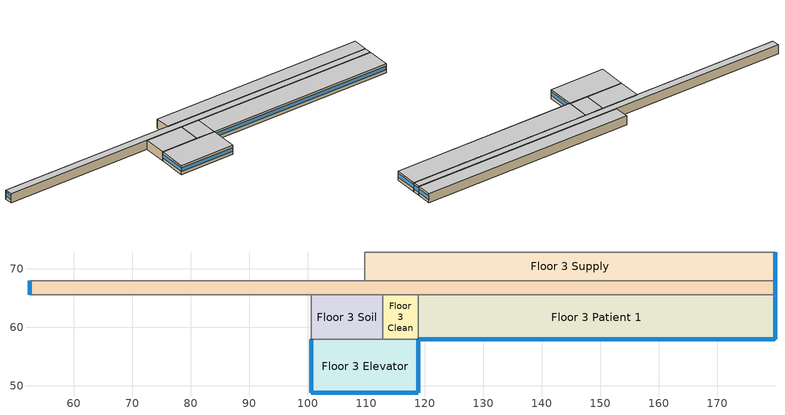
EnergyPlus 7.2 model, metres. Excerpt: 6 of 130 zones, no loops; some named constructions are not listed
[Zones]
Floor 3 Clean
 floor adiabatic (INT-FLOOR-TOPSIDE): 118.87,65.53 118.87,57.91 112.78,57.91 112.78,65.53 z6.1
 wall adiabatic (Standard_Int-Wall): 118.87,57.91 118.87,65.53 112.78,65.53 112.78,57.91 118.87,57.91 z6.1:9.14
 ceiling adiabatic (INT-FLOOR-UNDERSIDE): 112.78,65.53 112.78,57.91 118.87,57.91 118.87,65.53 z9.14
Floor 3 Elevator
 floor adiabatic (INT-FLOOR-TOPSIDE): 118.87,57.91 118.87,48.77 100.58,48.77 100.58,57.91 z6.1
 wall outside (Steel-Framed_R-13 + R-3.8 ci_Ext-wall): 100.58,57.91 100.58,48.77 118.87,48.77 118.87,57.91 z6.1:9.14
 wall adiabatic (Standard_Int-Wall): 118.87,57.91 100.58,57.91 z6.1:9.14
 window (std_window_UValue_3.237_SHGC_0.39_VT_0.495_east): 118.87,48.82 118.87,57.86 z7.2:8.43
 window (std_window_UValue_3.237_SHGC_0.39_VT_0.495): 100.63,48.77 118.82,48.77 z7.2:8.42
 window (std_window_UValue_3.237_SHGC_0.39_VT_0.495_west): 100.58,57.86 100.58,48.82 z7.2:8.43
 ceiling adiabatic (INT-FLOOR-UNDERSIDE): 100.58,57.91 100.58,48.77 118.87,48.77 118.87,57.91 z9.14
Floor 3 Patient 1
 floor adiabatic (INT-FLOOR-TOPSIDE): 179.83,65.53 179.83,57.91 118.87,57.91 118.87,65.53 z6.1
 wall outside (Steel-Framed_R-13 + R-3.8 ci_Ext-wall): 118.87,57.91 179.83,57.91 179.83,65.53 z6.1:9.14
 wall adiabatic (Standard_Int-Wall): 179.83,65.53 118.87,65.53 118.87,57.91 z6.1:9.14
 window (std_window_UValue_3.237_SHGC_0.39_VT_0.495): 118.92,57.91 179.78,57.91 z7.2:8.42
 window (std_window_UValue_3.237_SHGC_0.39_VT_0.495_east): 179.83,57.96 179.83,65.48 z7.2:8.43
 ceiling adiabatic (INT-FLOOR-UNDERSIDE): 118.87,65.53 118.87,57.91 179.83,57.91 179.83,65.53 z9.14
Floor 3 Patient Corridor 1
 floor adiabatic (INT-FLOOR-TOPSIDE): 179.83,67.97 179.83,65.53 52.43,65.53 52.43,67.97 z6.1
 wall outside (Steel-Framed_R-13 + R-3.8 ci_Ext-wall): 52.43,67.97 52.43,65.53 / 179.83,65.53 179.83,67.97 z6.1:9.14
 wall adiabatic (Standard_Int-Wall): 52.43,65.53 179.83,65.53 / 179.83,67.97 52.43,67.97 z6.1:9.14
 window (std_window_UValue_3.237_SHGC_0.39_VT_0.495_west): 52.43,67.92 52.43,65.58 z7.2:8.47
 window (std_window_UValue_3.237_SHGC_0.39_VT_0.495_east): 179.83,65.58 179.83,67.92 z7.2:8.47
 ceiling adiabatic (INT-FLOOR-UNDERSIDE): 52.43,67.97 52.43,65.53 179.83,65.53 179.83,67.97 z9.14
Floor 3 Soil
 floor adiabatic (INT-FLOOR-TOPSIDE): 112.78,65.53 112.78,57.91 100.58,57.91 100.58,65.53 z6.1
 wall adiabatic (Standard_Int-Wall): 112.78,57.91 112.78,65.53 100.58,65.53 100.58,57.91 112.78,57.91 z6.1:9.14
 ceiling adiabatic (INT-FLOOR-UNDERSIDE): 100.58,65.53 100.58,57.91 112.78,57.91 112.78,65.53 z9.14
Floor 3 Supply
 floor adiabatic (INT-FLOOR-TOPSIDE): 179.83,72.85 179.83,67.97 109.73,67.97 109.73,72.85 z6.1
 wall outside (Steel-Framed_R-13 + R-3.8 ci_Ext-wall): 179.83,67.97 179.83,72.85 z6.1:9.14
 wall adiabatic (Standard_Int-Wall): 179.83,72.85 109.73,72.85 109.73,67.97 179.83,67.97 z6.1:9.14
 window (std_window_UValue_3.237_SHGC_0.39_VT_0.495_east): 179.83,68.02 179.83,72.8 z7.2:8.44
 ceiling adiabatic (INT-FLOOR-UNDERSIDE): 109.73,72.85 109.73,67.97 179.83,67.97 179.83,72.85 z9.14
[EnergyManagementSystem:Program]
Heat_Sum_Program: SET A = Flr_1_Cafe_Heat + Flr_1_Clean_Heat + Flr_1_Conf_Heat + Flr_1_Dining_Heat; SET B = Flr_1_Elev_Heat + Flr_1_Exam_Heat + Flr_1_FStor_Heat + Flr_1_GStor_Heat; SET C = Flr_1_Image_Heat + Flr_1_Kitchen_Heat + Flr_1_Lab_1_Heat + Flr_1_Lab_2_Heat; SET D = Flr_1_Laundry_Heat + Flr_1_Lobby_Heat + Flr_1_Lounge_Heat + Flr_1_Mech_1_Heat; SET E = Flr_1_Mech_2_Heat + Flr_1_Off_1_Heat + Flr_1_Off_2_Heat + Flr_1_Off_3_Heat; SET F = Flr_1_Off3_P1_Heat + Flr_1_Off3_P2_Heat + Flr_1_Off3_P3_Heat; SET G = Flr_1_Pat_Heat + Flr_1_Pharm_Heat + Flr_1_PT_Heat + Flr_1_Receive_Heat; SET H = Flr_1_Recep_Heat + Flr_1_Soil_Heat + Flr_1_Stor_Heat + Flr_1_Waiting_Heat; SET I = Flr_2_Chapel_Heat + Flr_2_Clean_1_Heat + Flr_2_Clean_2_Heat + Flr_2_Cor_Heat; SET J = Flr_2_Elev_Heat + Flr_2_Exam_1_Heat + Flr_2_Exam_2_Heat + Flr_2_Exam_3_Heat; SET K = Flr_2_Exam_4_Heat + Flr_2_Gift_Heat + Flr_2_Image_1_Heat + Flr_2_Image_2_Heat; SET L = Flr_2_Image_3_Heat + Flr_2_Lab_1_Heat + Flr_2_Lab_2_Heat + Flr_2_Lounge1_Heat; SET M = Flr_2_Lounge2_Heat + Flr_2_Lockers_Heat + Flr_2_NS_1_Heat + Flr_2_NS_2_Heat; SET N = Flr_2_Off_1_Heat + Flr_2_Off_2_Heat + Flr_2_Off_3_Heat + Flr_2_Off_4_Heat; SET O = Flr_2_Sterile_Heat + Flr_2_OR_Heat + Flr_2_PACU_Heat + Flr_2_Pat_1_Heat; SET P = Flr_2_Pat_2_Heat + Flr_2_Proc_1_Heat + Flr_2_Proc_2_Heat; SET Q = Flr_2_Rest_1_Heat + Flr_2_Rest_2_Heat + Flr_2_Soil_1_Heat + Flr_2_Soil_2_Heat; SET R = Flr_2_Stor_1_Heat + Flr_2_Stor_2_Heat + Flr_2_Trauma_Heat + Flr_2_Triage_Heat; SET S = Flr_2_Waiting_Heat + Flr_3_Clean_Heat + Flr_3_Elev_Heat + Flr_3_Exam_Heat; SET T = Flr_3_ICU_Heat + Flr_3_NS_1_Heat + Flr_3_NS_2_Heat + Flr_3_Nursery_Heat + Flr_3_Off_Heat; SET U = Flr_2_Recep_Heat + Flr_3_OR_Heat + Flr_3_Pat_1_Heat + Flr_3_Pat_2_Heat; SET V = Flr_3_Pat_3_Heat + Flr_3_Pat_4_Heat + Flr_3_PatCor1_Heat + Flr_3_PatCor2_Heat; SET W = Flr_3_Proc_Heat + Flr_3_Soil_Heat + Flr_3_Supply_Heat + Flr_3_Triage_Heat; SET X = Flr_3_Waiting_Heat + Flr46_Clean_Heat + Flr46_Elev_Heat + Flr46_NS_Heat; SET Y = Flr46_Off_Heat + Flr46_Pat_1_Heat + Flr46_Pat_2_Heat; SET Z = Flr46_Pat_3_Heat + Flr46_Pat_4_Heat + Flr46_PatCor1_Heat; SET AA = Flr46_PatCor2_Heat + Flr46_Soil_Heat + Flr46_Supply_Heat + Flr_7_Clean_Heat; SET BB = Flr_7_Elev_Heat + Flr_7_NS_Heat + Flr_7_Off_Heat + Flr_7_Pat_1_Heat; SET CC = Flr_7_Pat_2_Heat + Flr_7_Pat_3_Heat + Flr_7_Pat_4_Heat; SET DD = Flr_7_PatCor1_Heat + Flr_7_PatCor2_Heat + Flr_7_Soil_Heat + Flr_7_Supply_Heat; SET EE = MOB_Flr1_Core_Heat + MOB_Flr1_Prm1_Heat + MOB_Flr1_Prm2_Heat + MOB_Flr1_Prm3_Heat; SET FF = MOB_24_Core_Heat + MOB_24_Prm1_Heat + MOB_24_Prm2_Heat; SET GG = MOB_24_Prm3_Heat + MOB_24_Prm_4_Heat + MOB_Flr5_Core_Heat; SET HH = MOB_Flr5_Prm1_Heat + MOB_Flr5_Prm2_Heat + MOB_Flr5_Prm3_Heat + MOB_Flr5_Prm4_Heat; SET II = AHU_1_Heat + AHU_2_Heat + AHU_3_Heat + AHU_4_Heat + AHU_5_Heat + AHU_6_Heat; SET Heat = A+B+C+D+E+F+G+H+I+J+K+L+M+N+O+P+Q+R+S+T+U+V+W+X+Y+Z+AA+BB+CC+DD+EE+FF+GG+HH+II
[EnergyManagementSystem:GlobalVariable]
Flr_1_Cafe_RE; Flr_1_Clean_RE; Flr_1_Conf_RE; Flr_1_Dining_RE; Flr_1_Elev_RE; Flr_1_Exam_RE; Flr_1_FStor_RE; Flr_1_GStor_RE; Flr_1_Image_RE; Flr_1_Kitchen_RE; Flr_1_Lab_1_RE; Flr_1_Lab_2_RE; Flr_1_Laundry_RE; Flr_1_Lobby_RE; Flr_1_Lounge_RE; Flr_1_Mech_1_RE; Flr_1_Mech_2_RE; Flr_1_Off_1_RE; Flr_1_Off_2_RE; Flr_1_Off_3_RE; Flr_1_Off3_P1_RE; Flr_1_Off3_P2_RE; Flr_1_Off3_P3_RE; Flr_1_Pat_RE; Flr_1_Pharm_RE; Flr_1_PT_RE; Flr_1_Receive_RE; Flr_1_Recep_RE; Flr_1_Soil_RE; Flr_1_Stor_RE; Flr_1_Waiting_RE; Flr_2_Chapel_RE; Flr_2_Clean_1_RE; Flr_2_Clean_2_RE; Flr_2_Cor_RE; Flr_2_Elev_RE; Flr_2_Exam_1_RE; Flr_2_Exam_2_RE; Flr_2_Exam_3_RE; Flr_2_Exam_4_RE; Flr_2_Gift_RE; Flr_2_Image_1_RE; Flr_2_Image_2_RE; Flr_2_Image_3_RE; Flr_2_Lab_1_RE; Flr_2_Lab_2_RE; Flr_2_Lounge1_RE; Flr_2_Lounge2_RE; Flr_2_Lockers_RE; Flr_2_NS_1_RE; Flr_2_NS_2_RE; Flr_2_Off_1_RE; Flr_2_Off_2_RE; Flr_2_Off_3_RE; Flr_2_Off_4_RE; Flr_2_Sterile_RE; Flr_2_OR_RE; Flr_2_PACU_RE; Flr_2_Pat_1_RE; Flr_2_Pat_2_RE; Flr_2_Proc_1_RE; Flr_2_Proc_2_RE; Flr_2_Recep_RE; Flr_2_Rest_1_RE; Flr_2_Rest_2_RE; Flr_2_Soil_1_RE; Flr_2_Soil_2_RE; Flr_2_Stor_1_RE; Flr_2_Stor_2_RE; Flr_2_Trauma_RE; Flr_2_Triage_RE; Flr_2_Waiting_RE; Flr_3_Clean_RE; Flr_3_Elev_RE; Flr_3_Exam_RE; Flr_3_ICU_RE; Flr_3_NS_1_RE; Flr_3_NS_2_RE; Flr_3_Nursery_RE; Flr_3_Off_RE; Flr_3_OR_RE; Flr_3_Pat_1_RE; Flr_3_Pat_2_RE; Flr_3_Pat_3_RE; Flr_3_Pat_4_RE; Flr_3_PatCor1_RE; Flr_3_PatCor2_RE; Flr_3_Proc_RE; Flr_3_Soil_RE; Flr_3_Supply_RE; Flr_3_Triage_RE; Flr_3_Waiting_RE; Flr46_Clean_RE; Flr46_Elev_RE; Flr46_NS_RE; Flr46_Off_RE; Flr46_Pat_1_RE; Flr46_Pat_2_RE; Flr46_Pat_3_RE; Flr46_Pat_4_RE; Flr46_PatCor1_RE; Flr46_PatCor2_RE; Flr46_Soil_RE; Flr46_Supply_RE; Flr_7_Clean_RE; Flr_7_Elev_RE; Flr_7_NS_RE; Flr_7_Off_RE; Flr_7_Pat_1_RE; Flr_7_Pat_2_RE; Flr_7_Pat_3_RE; Flr_7_Pat_4_RE; Flr_7_PatCor1_RE; Flr_7_PatCor2_RE; Flr_7_Soil_RE; Flr_7_Supply_RE; MOB_Flr1_Core_RE; MOB_Flr1_Prm1_RE; MOB_Flr1_Prm2_RE; MOB_Flr1_Prm3_RE; MOB_24_Core_RE; MOB_24_Prm1_RE; MOB_24_Prm2_RE; MOB_24_Prm3_RE; MOB_24_Prm_4_RE; MOB_Flr5_Core_RE; MOB_Flr5_Prm1_RE; MOB_Flr5_Prm2_RE; MOB_Flr5_Prm3_RE; MOB_Flr5_Prm4_RE; Reheat; Flr_1_Cafe_Heat; Flr_1_Clean_Heat; Flr_1_Conf_Heat; Flr_1_Dining_Heat; Flr_1_Elev_Heat; Flr_1_Exam_Heat; Flr_1_FStor_Heat; Flr_1_GStor_Heat; Flr_1_Image_Heat; Flr_1_Kitchen_Heat; Flr_1_Lab_1_Heat; Flr_1_Lab_2_Heat; Flr_1_Laundry_Heat; Flr_1_Lobby_Heat; Flr_1_Lounge_Heat; Flr_1_Mech_1_Heat; Flr_1_Mech_2_Heat; Flr_1_Off_1_Heat; Flr_1_Off_2_Heat; Flr_1_Off_3_Heat; Flr_1_Off3_P1_Heat; Flr_1_Off3_P2_Heat; Flr_1_Off3_P3_Heat; Flr_1_Pat_Heat; Flr_1_Pharm_Heat; Flr_1_PT_Heat; Flr_1_Receive_Heat; Flr_1_Recep_Heat; Flr_1_Soil_Heat; Flr_1_Stor_Heat; Flr_1_Waiting_Heat; Flr_2_Chapel_Heat; Flr_2_Clean_1_Heat; Flr_2_Clean_2_Heat; Flr_2_Cor_Heat; Flr_2_Elev_Heat; Flr_2_Exam_1_Heat; Flr_2_Exam_2_Heat; Flr_2_Exam_3_Heat; Flr_2_Exam_4_Heat; Flr_2_Gift_Heat; Flr_2_Image_1_Heat; Flr_2_Image_2_Heat; Flr_2_Image_3_Heat; Flr_2_Lab_1_Heat; Flr_2_Lab_2_Heat; Flr_2_Lounge1_Heat; Flr_2_Lounge2_Heat; Flr_2_Lockers_Heat; Flr_2_NS_1_Heat; Flr_2_NS_2_Heat; Flr_2_Off_1_Heat; Flr_2_Off_2_Heat; Flr_2_Off_3_Heat; Flr_2_Off_4_Heat; Flr_2_Sterile_Heat; Flr_2_OR_Heat; Flr_2_PACU_Heat; Flr_2_Pat_1_Heat; Flr_2_Pat_2_Heat; Flr_2_Proc_1_Heat; Flr_2_Proc_2_Heat; Flr_2_Recep_Heat; Flr_2_Rest_1_Heat; Flr_2_Rest_2_Heat; Flr_2_Soil_1_Heat; Flr_2_Soil_2_Heat; Flr_2_Stor_1_Heat; Flr_2_Stor_2_Heat; Flr_2_Trauma_Heat; Flr_2_Triage_Heat; Flr_2_Waiting_Heat; Flr_3_Clean_Heat; Flr_3_Elev_Heat; Flr_3_Exam_Heat; Flr_3_ICU_Heat; Flr_3_NS_1_Heat; Flr_3_NS_2_Heat; Flr_3_Nursery_Heat; Flr_3_Off_Heat; Flr_3_OR_Heat; Flr_3_Pat_1_Heat; Flr_3_Pat_2_Heat; Flr_3_Pat_3_Heat; Flr_3_Pat_4_Heat; Flr_3_PatCor1_Heat; Flr_3_PatCor2_Heat; Flr_3_Proc_Heat; Flr_3_Soil_Heat; Flr_3_Supply_Heat; Flr_3_Triage_Heat; Flr_3_Waiting_Heat; Flr46_Clean_Heat; Flr46_Elev_Heat; Flr46_NS_Heat; Flr46_Off_Heat; Flr46_Pat_1_Heat; Flr46_Pat_2_Heat; Flr46_Pat_3_Heat; Flr46_Pat_4_Heat; Flr46_PatCor1_Heat; Flr46_PatCor2_Heat; Flr46_Soil_Heat; Flr46_Supply_Heat; Flr_7_Clean_Heat; Flr_7_Elev_Heat; Flr_7_NS_Heat; Flr_7_Off_Heat; Flr_7_Pat_1_Heat; Flr_7_Pat_2_Heat; Flr_7_Pat_3_Heat; Flr_7_Pat_4_Heat; Flr_7_PatCor1_Heat; Flr_7_PatCor2_Heat; Flr_7_Soil_Heat; Flr_7_Supply_Heat; MOB_Flr1_Core_Heat; MOB_Flr1_Prm1_Heat; MOB_Flr1_Prm2_Heat; MOB_Flr1_Prm3_Heat; MOB_24_Core_Heat; MOB_24_Prm1_Heat; MOB_24_Prm2_Heat; MOB_24_Prm3_Heat; MOB_24_Prm_4_Heat; MOB_Flr5_Core_Heat; MOB_Flr5_Prm1_Heat; MOB_Flr5_Prm2_Heat; MOB_Flr5_Prm3_Heat; MOB_Flr5_Prm4_Heat; AHU_1_Heat; AHU_2_Heat; AHU_3_Heat; AHU_4_Heat; AHU_5_Heat; AHU_6_Heat; Heat; AHU_1_Problem; AHU_2_Problem; AHU_3_Problem; AHU_4_Problem; AHU_5_Problem; AHU_6_Problem; AHU_1_Economize; AHU_2_Economize; AHU_3_Economize; AHU_4_Economize; AHU_5_Economize; AHU_6_Economize; Flr_1_Cafe_DT2; Flr_1_Clean_DT2; Flr_1_Conf_DT2; Flr_1_Dining_DT2; Flr_1_Elev_DT2; Flr_1_Exam_DT2; Flr_1_FStor_DT2; Flr_1_GStor_DT2; Flr_1_Image_DT2; Flr_1_Kitchen_DT2; Flr_1_Lab_1_DT2; Flr_1_Lab_2_DT2; Flr_1_Laundry_DT2; Flr_1_Lobby_DT2; Flr_1_Lounge_DT2; Flr_1_Mech_1_DT2; Flr_1_Mech_2_DT2; Flr_1_Off_1_DT2; Flr_1_Off_2_DT2; Flr_1_Off_3_DT2; Flr_1_Off3_P1_DT2; Flr_1_Off3_P2_DT2; Flr_1_Off3_P3_DT2; Flr_1_Pat_DT2; Flr_1_Pharm_DT2; Flr_1_PT_DT2; Flr_1_Receive_DT2; Flr_1_Recep_DT2; Flr_1_Soil_DT2; Flr_1_Stor_DT2; Flr_1_Waiting_DT2
[EnergyManagementSystem:OutputVariable] Update Frequency=ZoneTimestep
Name | EMS Variable | Type of Data in Variable | EMS Program or Subroutine
Floor 1 Office 3 Perimeter 1 Reheat Energy [J] | Flr_1_Off3_P1_RE | Summed | Flr_1_Off3_P1_Coil_Reheat_Energy_Program
Floor 1 Office 3 Perimeter 2 Reheat Energy [J] | Flr_1_Off3_P2_RE | Summed | Flr_1_Off3_P2_Coil_Reheat_Energy_Program
Floor 1 Office 3 Perimeter 3 Reheat Energy [J] | Flr_1_Off3_P3_RE | Summed | Flr_1_Off3_P3_Coil_Reheat_Energy_Program
Floor 1 Patient Reheat Energy [J] | Flr_1_Pat_RE | Summed | Flr_1_Pat_Coil_Reheat_Energy_Program
Floor 1 Pharmacy Reheat Energy [J] | Flr_1_Pharm_RE | Summed | Flr_1_Pharm_Coil_Reheat_Energy_Program
Floor 1 Physcial Therapy Reheat Energy [J] | Flr_1_PT_RE | Summed | Flr_1_PT_Coil_Reheat_Energy_Program
Floor 1 Receiving Reheat Energy [J] | Flr_1_Receive_RE | Summed | Flr_1_Receive_Coil_Reheat_Energy_Program
Floor 1 Reception Reheat Energy [J] | Flr_1_Recep_RE | Summed | Flr_1_Recep_Coil_Reheat_Energy_Program
Floor 1 Soil Reheat Energy [J] | Flr_1_Soil_RE | Summed | Flr_1_Soil_Coil_Reheat_Energy_Program
Floor 1 Storage Reheat Energy [J] | Flr_1_Stor_RE | Summed | Flr_1_Stor_Coil_Reheat_Energy_Program
Floor 1 Waiting Reheat Energy [J] | Flr_1_Waiting_RE | Summed | Flr_1_Waiting_Coil_Reheat_Energy_Program
Floor 2 Chapel Reheat Energy [J] | Flr_2_Chapel_RE | Summed | Flr_2_Chapel_Coil_Reheat_Energy_Program
Floor 2 Clean 1 Reheat Energy [J] | Flr_2_Clean_1_RE | Summed | Flr_2_Clean_1_Coil_Reheat_Energy_Program
Floor 2 Clean 2 Reheat Energy [J] | Flr_2_Clean_2_RE | Summed | Flr_2_Clean_2_Coil_Reheat_Energy_Program
Floor 2 Corridor Reheat Energy [J] | Flr_2_Cor_RE | Summed | Flr_2_Cor_Coil_Reheat_Energy_Program
Floor 2 Elevator Reheat Energy [J] | Flr_2_Elev_RE | Summed | Flr_2_Elev_Coil_Reheat_Energy_Program
Floor 2 Exam 1 Reheat Energy [J] | Flr_2_Exam_1_RE | Summed | Flr_2_Exam_1_Coil_Reheat_Energy_Program
Floor 2 Exam 2 Reheat Energy [J] | Flr_2_Exam_2_RE | Summed | Flr_2_Exam_2_Coil_Reheat_Energy_Program
Floor 2 Exam 3 Reheat Energy [J] | Flr_2_Exam_3_RE | Summed | Flr_2_Exam_3_Coil_Reheat_Energy_Program
Floor 2 Exam 4 Reheat Energy [J] | Flr_2_Exam_4_RE | Summed | Flr_2_Exam_4_Coil_Reheat_Energy_Program
Floor 2 Gift Shop Reheat Energy [J] | Flr_2_Gift_RE | Summed | Flr_2_Gift_Coil_Reheat_Energy_Program
Floor 2 Imaging 1 Reheat Energy [J] | Flr_2_Image_1_RE | Summed | Flr_2_Image_1_Coil_Reheat_Energy_Program
Floor 2 Imaging 2 Reheat Energy [J] | Flr_2_Image_2_RE | Summed | Flr_2_Image_2_Coil_Reheat_Energy_Program
Floor 2 Imaging 3 Reheat Energy [J] | Flr_2_Image_3_RE | Summed | Flr_2_Image_3_Coil_Reheat_Energy_Program
Floor 2 Lab 1 Reheat Energy [J] | Flr_2_Lab_1_RE | Summed | Flr_2_Lab_1_Coil_Reheat_Energy_Program
Floor 2 Lab 2 Reheat Energy [J] | Flr_2_Lab_2_RE | Summed | Flr_2_Lab_2_Coil_Reheat_Energy_Program
Floor 2 Lounge 1 Reheat Energy [J] | Flr_2_Lounge1_RE | Summed | Flr_2_Lounge1_Coil_Reheat_Energy_Program
Floor 2 Lounge 2 Reheat Energy [J] | Flr_2_Lounge2_RE | Summed | Flr_2_Lounge2_Coil_Reheat_Energy_Program
Floor 2 Lockers Reheat Energy [J] | Flr_2_Lockers_RE | Summed | Flr_2_Lockers_Coil_Reheat_Energy_Program
Floor 2 Nurse Station 1 Reheat Energy [J] | Flr_2_NS_1_RE | Summed | Flr_2_NS_1_Coil_Reheat_Energy_Program
Floor 2 Nurse Station 2 Reheat Energy [J] | Flr_2_NS_2_RE | Summed | Flr_2_NS_2_Coil_Reheat_Energy_Program
Floor 2 Office 1 Reheat Energy [J] | Flr_2_Off_1_RE | Summed | Flr_2_Off_1_Coil_Reheat_Energy_Program
Floor 2 Office 2 Reheat Energy [J] | Flr_2_Off_2_RE | Summed | Flr_2_Off_2_Coil_Reheat_Energy_Program
Floor 2 Office 3 Reheat Energy [J] | Flr_2_Off_3_RE | Summed | Flr_2_Off_3_Coil_Reheat_Energy_Program
Floor 2 Office 4 Reheat Energy [J] | Flr_2_Off_4_RE | Summed | Flr_2_Off_4_Coil_Reheat_Energy_Program
Floor 2 Sterilizing Reheat Energy [J] | Flr_2_Sterile_RE | Summed | Flr_2_Sterile_Coil_Reheat_Energy_Program
Floor 2 Operating Reheat Energy [J] | Flr_2_OR_RE | Summed | Flr_2_OR_Coil_Reheat_Energy_Program
Floor 2 PACU Reheat Energy [J] | Flr_2_PACU_RE | Summed | Flr_2_PACU_Coil_Reheat_Energy_Program
Floor 2 Patient 1 Reheat Energy [J] | Flr_2_Pat_1_RE | Summed | Flr_2_Pat_1_Coil_Reheat_Energy_Program
Floor 2 Patient 2 Reheat Energy [J] | Flr_2_Pat_2_RE | Summed | Flr_2_Pat_2_Coil_Reheat_Energy_Program
Floor 2 Procedure 1 Reheat Energy [J] | Flr_2_Proc_1_RE | Summed | Flr_2_Proc_1_Coil_Reheat_Energy_Program
Floor 2 Procedure 2 Reheat Energy [J] | Flr_2_Proc_2_RE | Summed | Flr_2_Proc_2_Coil_Reheat_Energy_Program
Floor 2 Reception Reheat Energy [J] | Flr_2_Recep_RE | Summed | Flr_2_Recep_Coil_Reheat_Energy_Program
Floor 2 Restroom 1 Reheat Energy [J] | Flr_2_Rest_1_RE | Summed | Flr_2_Rest_1_Coil_Reheat_Energy_Program
Floor 2 Restroom 2 Reheat Energy [J] | Flr_2_Rest_2_RE | Summed | Flr_2_Rest_2_Coil_Reheat_Energy_Program
Floor 2 Soil 1 Reheat Energy [J] | Flr_2_Soil_1_RE | Summed | Flr_2_Soil_1_Coil_Reheat_Energy_Program
Floor 2 Soil 2 Reheat Energy [J] | Flr_2_Soil_2_RE | Summed | Flr_2_Soil_2_Coil_Reheat_Energy_Program
Floor 2 Storage 1 Reheat Energy [J] | Flr_2_Stor_1_RE | Summed | Flr_2_Stor_1_Coil_Reheat_Energy_Program
Floor 2 Storage 2 Reheat Energy [J] | Flr_2_Stor_2_RE | Summed | Flr_2_Stor_2_Coil_Reheat_Energy_Program
Floor 2 Trauma Reheat Energy [J] | Flr_2_Trauma_RE | Summed | Flr_2_Trauma_Coil_Reheat_Energy_Program
Floor 2 Triage Reheat Energy [J] | Flr_2_Triage_RE | Summed | Flr_2_Triage_Coil_Reheat_Energy_Program
Floor 2 Waiting Reheat Energy [J] | Flr_2_Waiting_RE | Summed | Flr_2_Waiting_Coil_Reheat_Energy_Program
Floor 3 Clean Reheat Energy [J] | Flr_3_Clean_RE | Summed | Flr_3_Clean_Coil_Reheat_Energy_Program
Floor 3 Elevator Reheat Energy [J] | Flr_3_Elev_RE | Summed | Flr_3_Elev_Coil_Reheat_Energy_Program
Floor 3 Exam Reheat Energy [J] | Flr_3_Exam_RE | Summed | Flr_3_Exam_Coil_Reheat_Energy_Program
Floor 3 ICU Reheat Energy [J] | Flr_3_ICU_RE | Summed | Flr_3_ICU_Coil_Reheat_Energy_Program
Floor 3 Nurse Station 1 Reheat Energy [J] | Flr_3_NS_1_RE | Summed | Flr_3_NS_1_Coil_Reheat_Energy_Program
Floor 3 Nurse Station 2 Reheat Energy [J] | Flr_3_NS_2_RE | Summed | Flr_3_NS_2_Coil_Reheat_Energy_Program
Floor 3 Nursery Reheat Energy [J] | Flr_3_Nursery_RE | Summed | Flr_3_Nursery_Coil_Reheat_Energy_Program
Floor 3 Office Reheat Energy [J] | Flr_3_Off_RE | Summed | Flr_3_Off_Coil_Reheat_Energy_Program
Floor 3 Operating Reheat Energy [J] | Flr_3_OR_RE | Summed | Flr_3_OR_Coil_Reheat_Energy_Program
Floor 3 Patient 1 Reheat Energy [J] | Flr_3_Pat_1_RE | Summed | Flr_3_Pat_1_Coil_Reheat_Energy_Program
Floor 3 Patient 2 Reheat Energy [J] | Flr_3_Pat_2_RE | Summed | Flr_3_Pat_2_Coil_Reheat_Energy_Program
Floor 3 Patient 3 Reheat Energy [J] | Flr_3_Pat_3_RE | Summed | Flr_3_Pat_3_Coil_Reheat_Energy_Program
Floor 3 Patient 4 Reheat Energy [J] | Flr_3_Pat_4_RE | Summed | Flr_3_Pat_4_Coil_Reheat_Energy_Program
Floor 3 Patient Corridor 1 Reheat Energy [J] | Flr_3_PatCor1_RE | Summed | Flr_3_PatCor1_Coil_Reheat_Energy_Program
Floor 3 Patient Corridor 2 Reheat Energy [J] | Flr_3_PatCor2_RE | Summed | Flr_3_PatCor2_Coil_Reheat_Energy_Program
Floor 3 Procedure Reheat Energy [J] | Flr_3_Proc_RE | Summed | Flr_3_Proc_Coil_Reheat_Energy_Program
Floor 3 Soil Reheat Energy [J] | Flr_3_Soil_RE | Summed | Flr_3_Soil_Coil_Reheat_Energy_Program
Floor 3 Supply Reheat Energy [J] | Flr_3_Supply_RE | Summed | Flr_3_Supply_Coil_Reheat_Energy_Program
Floor 3 Triage Reheat Energy [J] | Flr_3_Triage_RE | Summed | Flr_3_Triage_Coil_Reheat_Energy_Program
Floor 3 Waiting Reheat Energy [J] | Flr_3_Waiting_RE | Summed | Flr_3_Waiting_Coil_Reheat_Energy_Program
Floor 4_6 Clean Reheat Energy [J] | Flr46_Clean_RE | Summed | Flr46_Clean_Coil_Reheat_Energy_Program
Floor 4_6 Elevator Reheat Energy [J] | Flr46_Elev_RE | Summed | Flr46_Elev_Coil_Reheat_Energy_Program
Floor 4_6 Nurse_Station Reheat Energy [J] | Flr46_NS_RE | Summed | Flr46_NS_Coil_Reheat_Energy_Program
Floor 4_6 Office Reheat Energy [J] | Flr46_Off_RE | Summed | Flr46_Off_Coil_Reheat_Energy_Program
Floor 4_6 Patient 1 Reheat Energy [J] | Flr46_Pat_1_RE | Summed | Flr46_Pat_1_Coil_Reheat_Energy_Program
Floor 4_6 Patient 2 Reheat Energy [J] | Flr46_Pat_2_RE | Summed | Flr46_Pat_2_Coil_Reheat_Energy_Program
Floor 4_6 Patient 3 Reheat Energy [J] | Flr46_Pat_3_RE | Summed | Flr46_Pat_3_Coil_Reheat_Energy_Program
Floor 4_6 Patient 4 Reheat Energy [J] | Flr46_Pat_4_RE | Summed | Flr46_Pat_4_Coil_Reheat_Energy_Program
Floor 4_6 Patient Corridor 1 Reheat Energy [J] | Flr46_PatCor1_RE | Summed | Flr46_PatCor1_Coil_Reheat_Energy_Program
Floor 4_6 Patient Corridor 2 Reheat Energy [J] | Flr46_PatCor2_RE | Summed | Flr46_PatCor2_Coil_Reheat_Energy_Program
Floor 4_6 Soil Reheat Energy [J] | Flr46_Soil_RE | Summed | Flr46_Soil_Coil_Reheat_Energy_Program
Floor 4_6 Supply Reheat Energy [J] | Flr46_Supply_RE | Summed | Flr46_Supply_Coil_Reheat_Energy_Program
Floor 7 Clean Reheat Energy [J] | Flr_7_Clean_RE | Summed | Flr_7_Clean_Coil_Reheat_Energy_Program
Floor 7 Elevator Reheat Energy [J] | Flr_7_Elev_RE | Summed | Flr_7_Elev_Coil_Reheat_Energy_Program
Floor 7 Nurse Station Reheat Energy [J] | Flr_7_NS_RE | Summed | Flr_7_NS_Coil_Reheat_Energy_Program
Floor 7 Office Reheat Energy [J] | Flr_7_Off_RE | Summed | Flr_7_Off_Coil_Reheat_Energy_Program
Floor 7 Patient 1 Reheat Energy [J] | Flr_7_Pat_1_RE | Summed | Flr_7_Pat_1_Coil_Reheat_Energy_Program
Floor 7 Patient 2 Reheat Energy [J] | Flr_7_Pat_2_RE | Summed | Flr_7_Pat_2_Coil_Reheat_Energy_Program
Floor 7 Patient 3 Reheat Energy [J] | Flr_7_Pat_3_RE | Summed | Flr_7_Pat_3_Coil_Reheat_Energy_Program
Floor 7 Patient 4 Reheat Energy [J] | Flr_7_Pat_4_RE | Summed | Flr_7_Pat_4_Coil_Reheat_Energy_Program
Floor 7 Patient Corridor 1 Reheat Energy [J] | Flr_7_PatCor1_RE | Summed | Flr_7_PatCor1_Coil_Reheat_Energy_Program
Floor 7 Patient Corridor 2 Reheat Energy [J] | Flr_7_PatCor2_RE | Summed | Flr_7_PatCor2_Coil_Reheat_Energy_Program
Floor 7 Soil Reheat Energy [J] | Flr_7_Soil_RE | Summed | Flr_7_Soil_Coil_Reheat_Energy_Program
Floor 7 Supply Reheat Energy [J] | Flr_7_Supply_RE | Summed | Flr_7_Supply_Coil_Reheat_Energy_Program
MOB Floor 1 Core Reheat Energy [J] | MOB_Flr1_Core_RE | Summed | MOB_Flr1_Core_Coil_Reheat_Energy_Program
MOB Floor 1 Perimeter 1 Reheat Energy [J] | MOB_Flr1_Prm1_RE | Summed | MOB_Flr1_Prm1_Coil_Reheat_Energy_Program
MOB Floor 1 Perimeter 2 Reheat Energy [J] | MOB_Flr1_Prm2_RE | Summed | MOB_Flr1_Prm2_Coil_Reheat_Energy_Program
MOB Floor 1 Perimeter 3 Reheat Energy [J] | MOB_Flr1_Prm3_RE | Summed | MOB_Flr1_Prm3_Coil_Reheat_Energy_Program
MOB Floor 2_4 Core Reheat Energy [J] | MOB_24_Core_RE | Summed | MOB_24_Core_Coil_Reheat_Energy_Program
MOB Floor 2_4 Perimeter 1 Reheat Energy [J] | MOB_24_Prm1_RE | Summed | MOB_24_Prm1_Coil_Reheat_Energy_Program
MOB Floor 2_4 Perimeter 2 Reheat Energy [J] | MOB_24_Prm2_RE | Summed | MOB_24_Prm2_Coil_Reheat_Energy_Program
MOB Floor 2_4 Perimeter 3 Reheat Energy [J] | MOB_24_Prm3_RE | Summed | MOB_24_Prm3_Coil_Reheat_Energy_Program
MOB Floor 2_4 Perimeter 4 Reheat Energy [J] | MOB_24_Prm_4_RE | Summed | MOB_24_Prm_4_Coil_Reheat_Energy_Program
MOB Floor 5 Core Reheat Energy [J] | MOB_Flr5_Core_RE | Summed | MOB_Flr5_Core_Coil_Reheat_Energy_Program
MOB Floor 5 Perimeter 1 Reheat Energy [J] | MOB_Flr5_Prm1_RE | Summed | MOB_Flr5_Prm1_Coil_Reheat_Energy_Program
MOB Floor 5 Perimeter 2 Reheat Energy [J] | MOB_Flr5_Prm2_RE | Summed | MOB_Flr5_Prm2_Coil_Reheat_Energy_Program
MOB Floor 5 Perimeter 3 Reheat Energy [J] | MOB_Flr5_Prm3_RE | Summed | MOB_Flr5_Prm3_Coil_Reheat_Energy_Program
MOB Floor 5 Perimeter 4 Reheat Energy [J] | MOB_Flr5_Prm4_RE | Summed | MOB_Flr5_Prm4_Coil_Reheat_Energy_Program
Building Reheat Total Energy [J] | Reheat | Summed | Reheat_Sum_Program
Building Heating Total Energy [J] | Heat | Summed | Heat_Sum_Program
AHU 1 Problem Indicator [] | AHU_1_Problem | Summed | Flr_1_Waiting_Coil_Reheat_Energy_Program
AHU 2 Problem Indicator [] | AHU_2_Problem | Summed | Flr_2_Waiting_Coil_Reheat_Energy_Program
AHU 3 Problem Indicator [] | AHU_3_Problem | Summed | Flr_3_Waiting_Coil_Reheat_Energy_Program
AHU 4 Problem Indicator [] | AHU_4_Problem | Summed | Flr46_Supply_Coil_Reheat_Energy_Program
AHU 5 Problem Indicator [] | AHU_5_Problem | Summed | Flr_7_Supply_Coil_Reheat_Energy_Program
AHU 6 Problem Indicator [] | AHU_6_Problem | Summed | MOB_Flr5_Prm4_Coil_Reheat_Energy_Program
AHU 1 Economize Indicator [] | AHU_1_Economize | Summed | Flr_1_Waiting_Coil_Reheat_Energy_Program
AHU 2 Economize Indicator [] | AHU_2_Economize | Summed | Flr_2_Waiting_Coil_Reheat_Energy_Program
AHU 3 Economize Indicator [] | AHU_3_Economize | Summed | Flr_3_Waiting_Coil_Reheat_Energy_Program
AHU 4 Economize Indicator [] | AHU_4_Economize | Summed | Flr46_Supply_Coil_Reheat_Energy_Program
AHU 5 Economize Indicator [] | AHU_5_Economize | Summed | Flr_7_Supply_Coil_Reheat_Energy_Program
AHU 6 Economize Indicator [] | AHU_6_Economize | Summed | MOB_Flr5_Prm4_Coil_Reheat_Energy_Program
Flr_1_Cafe_DT2 [deltaC] | Flr_1_Cafe_DT2 | Averaged | Flr_1_Cafe_Coil_Reheat_Energy_Program
Flr_1_Clean_DT2 [deltaC] | Flr_1_Clean_DT2 | Averaged | Flr_1_Clean_Coil_Reheat_Energy_Program
Flr_1_Conf_DT2 [deltaC] | Flr_1_Conf_DT2 | Averaged | Flr_1_Conf_Coil_Reheat_Energy_Program
Flr_1_Dining_DT2 [deltaC] | Flr_1_Dining_DT2 | Averaged | Flr_1_Dining_Coil_Reheat_Energy_Program
Flr_1_Elev_DT2 [deltaC] | Flr_1_Elev_DT2 | Averaged | Flr_1_Elev_Coil_Reheat_Energy_Program
Flr_1_Exam_DT2 [deltaC] | Flr_1_Exam_DT2 | Averaged | Flr_1_Exam_Coil_Reheat_Energy_Program
Flr_1_FStor_DT2 [deltaC] | Flr_1_FStor_DT2 | Averaged | Flr_1_FStor_Coil_Reheat_Energy_Program
Flr_1_GStor_DT2 [deltaC] | Flr_1_GStor_DT2 | Averaged | Flr_1_GStor_Coil_Reheat_Energy_Program
Flr_1_Image_DT2 [deltaC] | Flr_1_Image_DT2 | Averaged | Flr_1_Image_Coil_Reheat_Energy_Program
Flr_1_Kitchen_DT2 [deltaC] | Flr_1_Kitchen_DT2 | Averaged | Flr_1_Kitchen_Coil_Reheat_Energy_Program
Flr_1_Lab_1_DT2 [deltaC] | Flr_1_Lab_1_DT2 | Averaged | Flr_1_Lab_1_Coil_Reheat_Energy_Program
Flr_1_Lab_2_DT2 [deltaC] | Flr_1_Lab_2_DT2 | Averaged | Flr_1_Lab_2_Coil_Reheat_Energy_Program
Flr_1_Laundry_DT2 [deltaC] | Flr_1_Laundry_DT2 | Averaged | Flr_1_Laundry_Coil_Reheat_Energy_Program
Flr_1_Lobby_DT2 [deltaC] | Flr_1_Lobby_DT2 | Averaged | Flr_1_Lobby_Coil_Reheat_Energy_Program
Flr_1_Lounge_DT2 [deltaC] | Flr_1_Lounge_DT2 | Averaged | Flr_1_Lounge_Coil_Reheat_Energy_Program
Flr_1_Mech_1_DT2 [deltaC] | Flr_1_Mech_1_DT2 | Averaged | Flr_1_Mech_1_Coil_Reheat_Energy_Program
Flr_1_Mech_2_DT2 [deltaC] | Flr_1_Mech_2_DT2 | Averaged | Flr_1_Mech_2_Coil_Reheat_Energy_Program
Flr_1_Off_1_DT2 [deltaC] | Flr_1_Off_1_DT2 | Averaged | Flr_1_Off_1_Coil_Reheat_Energy_Program
Flr_1_Off_2_DT2 [deltaC] | Flr_1_Off_2_DT2 | Averaged | Flr_1_Off_2_Coil_Reheat_Energy_Program
Flr_1_Off_3_DT2 [deltaC] | Flr_1_Off_3_DT2 | Averaged | Flr_1_Off_3_Coil_Reheat_Energy_Program
Flr_1_Off3_P1_DT2 [deltaC] | Flr_1_Off3_P1_DT2 | Averaged | Flr_1_Off3_P1_Coil_Reheat_Energy_Program
Flr_1_Off3_P2_DT2 [deltaC] | Flr_1_Off3_P2_DT2 | Averaged | Flr_1_Off3_P2_Coil_Reheat_Energy_Program
Flr_1_Off3_P3_DT2 [deltaC] | Flr_1_Off3_P3_DT2 | Averaged | Flr_1_Off3_P3_Coil_Reheat_Energy_Program
Flr_1_Pat_DT2 [deltaC] | Flr_1_Pat_DT2 | Averaged | Flr_1_Pat_Coil_Reheat_Energy_Program
Flr_1_Pharm_DT2 [deltaC] | Flr_1_Pharm_DT2 | Averaged | Flr_1_Pharm_Coil_Reheat_Energy_Program
Flr_1_PT_DT2 [deltaC] | Flr_1_PT_DT2 | Averaged | Flr_1_PT_Coil_Reheat_Energy_Program
Flr_1_Receive_DT2 [deltaC] | Flr_1_Receive_DT2 | Averaged | Flr_1_Receive_Coil_Reheat_Energy_Program
Flr_1_Recep_DT2 [deltaC] | Flr_1_Recep_DT2 | Averaged | Flr_1_Recep_Coil_Reheat_Energy_Program
Flr_1_Soil_DT2 [deltaC] | Flr_1_Soil_DT2 | Averaged | Flr_1_Soil_Coil_Reheat_Energy_Program
Flr_1_Stor_DT2 [deltaC] | Flr_1_Stor_DT2 | Averaged | Flr_1_Stor_Coil_Reheat_Energy_Program
Flr_1_Waiting_DT2 [deltaC] | Flr_1_Waiting_DT2 | Averaged | Flr_1_Waiting_Coil_Reheat_Energy_Program
[SCHEDULE:COMPACT]
SURG_SAT_SCH: Through: 12/31, For: AllDays, Until: 24:00, 7.2
SAT_SCH: Through: 12/31, For: AllDays, Until: 24:00, 11.1
MOB_SAT_SCH: Through: 12/31, For: AllDays, Until: 24:00, 12.8
[Curve:Bicubic] Minimum Value of y=15; Maximum Value of y=60
Name | Coefficient1 Constant | Coefficient2 x | Coefficient3 x**2 | Coefficient4 y | Coefficient5 y**2 | Coefficient6 x*y | Coefficient7 x**3 | Coefficient8 y**3 | Coefficient9 x**2*y | Coefficient10 x*y**2 | Minimum Value of x | Maximum Value of x
RackA_RefrigerationCompressor:1_PowerCurve | 3578.2 | -100.518 | -2.8709 | 332.9306 | -3.1162 | 8.2501 | -0.0124 | 0.0138 | 0.044 | -0.0273 | -50 | 0
RackA_RefrigerationCompressor:1_CapacityCurve | 71345.9 | 2469.27 | 29.8532 | -670.749 | -2.3309 | -21.1323 | 0.1181 | 0.0194 | -0.2112 | -0.0274 | -50 | 0
RackA_RefrigerationCompressor:2_PowerCurve | 3868.68 | -150.62 | -4.13 | 367.5018 | -2.5386 | 10.2457 | -0.0179 | 0.005 | 0.0682 | -0.0253 | -50 | 0
RackA_RefrigerationCompressor:2_CapacityCurve | 83948.5 | 2886.43 | 34.5121 | -869.262 | -0.52 | -25.7393 | 0.1386 | 0.0089 | -0.2375 | -0.0084 | -50 | 0
RackA_RefrigerationCompressor:3_PowerCurve | 6788.31 | -145.66 | -5.7067 | 379.8006 | -1.9109 | 9.9172 | -0.0352 | 0.0081 | 0.0607 | -0.0083 | -50 | 0
RackA_RefrigerationCompressor:3_CapacityCurve | 110283 | 3781.09 | 45.0826 | -1233.82 | 2.5951 | -35.3244 | 0.1782 | -0.0118 | -0.3205 | 0.0117 | -50 | 0
RackA_RefrigerationCompressor:4_PowerCurve | 6993.84 | -183.722 | -6.2814 | 515.4503 | -3.1073 | 13.4058 | -0.0391 | 0.012 | 0.085 | -0.0223 | -50 | 0
RackA_RefrigerationCompressor:4_CapacityCurve | 127158 | 4318.63 | 51.3812 | -1415.93 | 3.3916 | -40.6434 | 0.2034 | -0.0198 | -0.3621 | 0.0284 | -50 | 0
RackB_RefrigerationCompressor:5_PowerCurve; RackB_RefrigerationCompressor:6_PowerCurve | 2095.2 | -149.563 | -4.5309 | 278.5201 | -2.5286 | 7.2106 | -0.0331 | 0.0103 | 0.044 | -0.0208 | -45 | 12.5
RackB_RefrigerationCompressor:5_CapacityCurve; RackB_RefrigerationCompressor:6_CapacityCurve | 59036.7 | 2126.37 | 25.3058 | -494.947 | -4.6853 | -20.1289 | 0.0893 | 0.0442 | -0.2063 | -0.0117 | -45 | 12.5
RackB_RefrigerationCompressor:7_PowerCurve; RackB_RefrigerationCompressor:8_PowerCurve | 2090.38 | -211.447 | -5.7776 | 350.9617 | -2.9293 | 9.8556 | -0.0351 | 0.0093 | 0.0687 | -0.0329 | -45 | 12.5
RackB_RefrigerationCompressor:7_CapacityCurve; RackB_RefrigerationCompressor:8_CapacityCurve | 71643.5 | 2576.58 | 31.7798 | -696.944 | -1.7162 | -24.1652 | 0.1079 | 0.0103 | -0.2815 | -0.0304 | -45 | 12.5
[Curve:Linear] Coefficient1 Constant=0; Coefficient2 x=3150; Minimum Value of x=11; Maximum Value of x=22.2
RackA_RefrigCond_HeatRejectionCurve; RackB_RefrigCond_HeatRejectionCurve
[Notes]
HospitalBaseline.idf
Highlights: baseline hospital model from work on a Technical Support Document targeting an ASHRAE Advanced Energy Design Guide for large hospitals
see related files, HospitalBaselineReheatReportEMS.idf and HospitalLowEnergy.idf
Reference: Bonnema, E., D. Studer, A. Parker, S. Pless and P. Torcellini. 2010. Large Hospital 50% Energy Savings: Technical Support Document.
NREL/TP-550-47867, National Renewable Energy Laboratory.  available at http://www.nrel.gov/docs/fy10osti/47867.pdf
This example file was originally developed using Version 5.0.0.035 and was transitioned to Version 6.0 using the transition utility
Basic file description: 130 zones, 7 story hospital with central CAV system and a 5 story medical office with a central VAV system
Location: USA IL-CHICAGO-OHARE
Design Days CHICAGO Ann Htg 99.6% Condns DB, CHICAGO Ann Clg .4% Condns DB=>MWB, CHICAGO Ann Clg .4% Condns WB=>MDB
Run Period:Annual simulation using USA_IL_Chicago-OHare_TMY2.epw
Run Control: Annual simulation with autosizing
Floor area: 48,960 m2 (527,000 ft2)
Floor height: 3.048 m (10 ft), no plenum
Number of Stories: 7 with 5 story attached medical office building
Shell characteristics:
Roof const: insulation entirely above deck - roof membrane, insulation, metal decking
Roof insulation: 2.6 m2-K/W (14.8 ft2-hr-F/Btu)
Wall const: steel framed - sheathing, parallel steel studs and batt insulation, continuous insulation, gypsum board
Wall insulation: 1.9 m2-K/W (11.1 ft2-hr-F/Btu)
Window const: double-pane
Window U-value (north): 3.2 W/m2-K (0.57 Btu/hr-ft2-F)
Window SHGC (north): 0.5
Window U-value (non-north): 3.2 W/m2-K (0.57 Btu/hr-ft2-F)
Window SHGC (non-north): 0.4
Window-to-Wall Ratio (WWR): 0.40
The first two floors contain the dining facilities, laboratory spaces, mechanical rooms, and offices.
The second floor contains the emergency department and surgery suite.  The third floor contains the birthing center and
a smaller surgery suite along with the first floor of the patient tower. The fourth floor is modeled with a multiplier of 3
to make up the second, third, and fouth floor of the patient tower. The seventh floor is the top floor of the patient tower.
Each floor of the medical office building is modeled as four perimeter zones and one core zone. The perimeter
zones are all 4.57m (15 ft) deep. Windows are modeled as a horizontal strip of glazing running the length of each perimeter
wall with a window-to-wall ratio (WWR) of 0.40. All interzone surfaces are adiabatic.
The building is oriented with its long axis east-west.
Internal loads (peak) are:
Occupancy 12.59 m2/person (135.52 ft2/person)
Lighting load  12.04 watts/m2 (1.12 watts/ft2)
Equipment load 28.06 watts/m2 (2.61 watt/ft2)
System Type: Constant air volume (CAV) air handlers with zone-level hot water reheat.
Zonal Equipment: CAV terminal boxes with hot water reheat coils.
Central Air Handling Equipment: Six AHUs: 2 serve the first 2 floors, 2 serve the patient tower, 1 serves the medical office building, and 1
serves the operating room (OR) zones.
System Equipment Autosize: Global sizing factor = 1.0. Most zone-level sizing factors = 1.0. Certain MOB zone-level sizing factors = 1.2 or 1.4.
Coils: Each air handling unit has 4 hot water heating coils and 2 chilled water cooling coils.
Humidification: Five air handlers are equipped with electric steam humdidifiers (the air handler serving the medical office building is the
exception). Relative humidity values in the air handler control zones are kept between 30% and 60%.
Pumps: All pumps are variable speed.
Boilers: 80% efficient natural gas variable speed boiler
Chillers: Water-cooled centrifugal speed chiller; COP = 6.1
Towers: Open, variable speed cooling tower
Start SimMetaData
WeatherFileName=USA_IL_Chicago-OHare.Intl.AP_TMY3.epw
RoofConstruction=Insulation Entirely Above Deck
ExtWallConstruction=Steel-Framed
End SimMetaData
Number of Zones: 130
